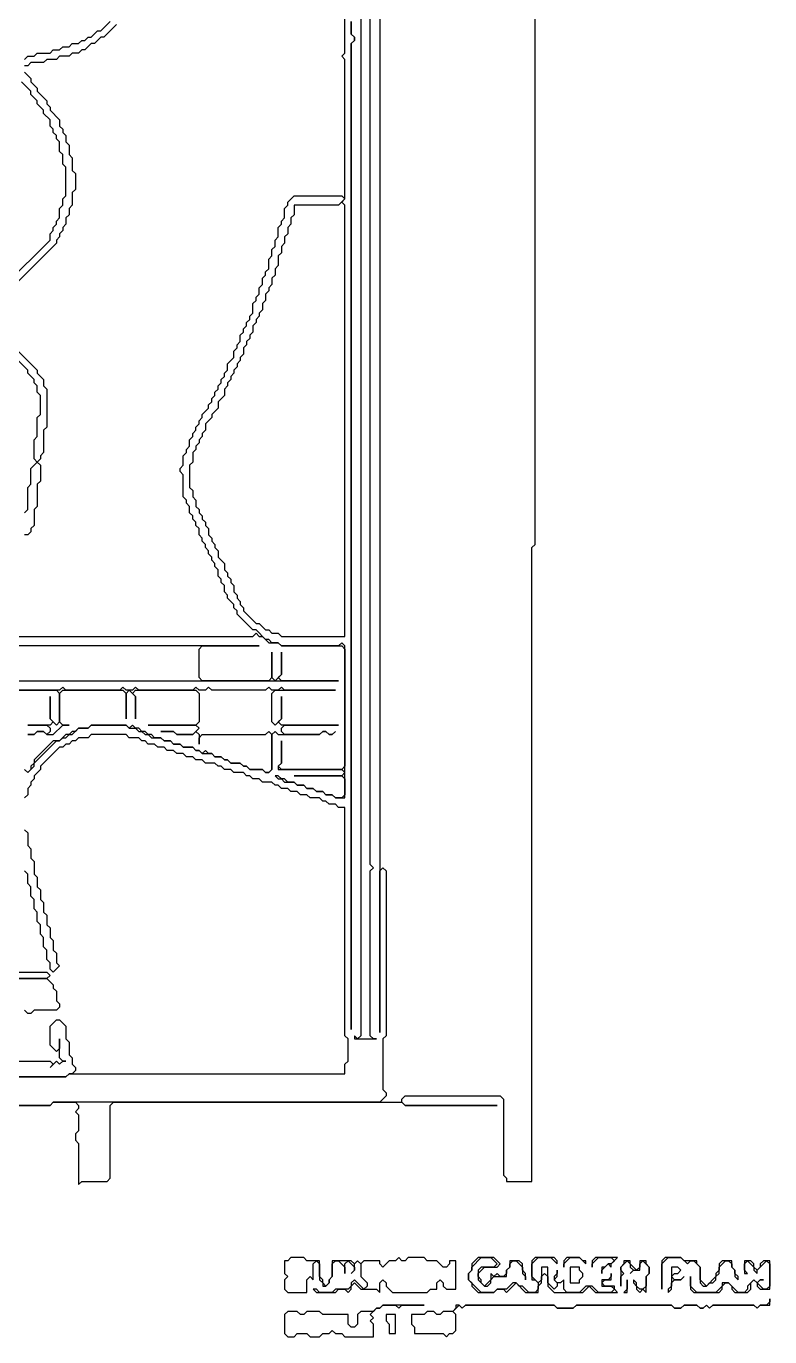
# Model space of a CAD drawing. Header units: metres. Extents: x 4 to 694, y 6 to 714.
# Drawn here: x 459.5 to 694, y 9 to 422.5 of the extents above; entities that cross this region are included whole.
import ezdxf

# ---------------------------------------------------------------- set-up
doc = ezdxf.new("R2010")
doc.units = ezdxf.units.M

msp = doc.modelspace()

# ---------------------------------------------------------------- linework, layer by layer
for points in [[(571, 675), (571, 105), (571, 156), (572, 157), (573, 156), (573, 104), (572, 103), (572, 87), (573, 86), (573, 85), (571, 83), (468, 83), (467, 82), (456, 82)], [(565, 676), (565, 104), (564, 103), (563, 104), (563, 103), (570, 103), (569, 103), (568, 104), (568, 156), (569, 157), (568, 158), (568, 676)], [(449, 230), (531, 230), (532, 231), (533, 230), (534, 230), (536, 228), (539, 228), (540, 227), (559, 227), (560, 226), (560, 189), (559, 188), (540, 188), (539, 189), (540, 190), (540, 197), (540, 190), (539, 189), (539, 188), (559, 188), (560, 187), (559, 186), (544, 186), (559, 186), (560, 185), (560, 180), (559, 179), (557, 179), (556, 180), (554, 180), (553, 181), (551, 181), (550, 182), (548, 182), (547, 183), (545, 183), (544, 184), (542, 184), (541, 185), (540, 185), (539, 186), (538, 186), (539, 185), (540, 185), (541, 184), (544, 184), (545, 183), (547, 183), (548, 182), (550, 182), (551, 181), (553, 181), (554, 180), (556, 180), (557, 179), (560, 179), (560, 227), (559, 228), (558, 227), (540, 227), (539, 228), (537, 228), (536, 229), (535, 229), (532, 232), (531, 232), (526, 237), (526, 238), (525, 239), (525, 240), (523, 242), (523, 243), (522, 244), (522, 246), (521, 247), (521, 248), (520, 249), (520, 251), (519, 252), (519, 253), (518, 254), (518, 255), (517, 256), (517, 257), (516, 258), (516, 259), (515, 260), (515, 261), (514, 262), (514, 264), (513, 265), (513, 266), (512, 267), (512, 268), (511, 269), (511, 271), (510, 272), (510, 273), (509, 274), (509, 281), (508, 282), (508, 283), (509, 284), (509, 287), (510, 288), (510, 289), (511, 290), (511, 292), (512, 293), (512, 294), (513, 295), (513, 296), (514, 297), (514, 298), (515, 299), (515, 300), (517, 302), (517, 303), (518, 304), (518, 305), (519, 306), (519, 307), (520, 308), (520, 309), (521, 310), (521, 311), (522, 312), (522, 313), (523, 314), (523, 316), (525, 318), (525, 320), (526, 321), (526, 322), (527, 323), (527, 325), (528, 326), (528, 327), (529, 328), (529, 329), (530, 330), (530, 331), (531, 332), (531, 335), (532, 336), (532, 337), (533, 338), (533, 340), (534, 341), (534, 343), (535, 344), (535, 345), (536, 346), (536, 349), (537, 350), (537, 352), (538, 353), (538, 355), (539, 356), (539, 359), (540, 360), (540, 361), (541, 362), (541, 365), (542, 366), (542, 367), (544, 369), (559, 369), (560, 368), (558, 366), (544, 366), (544, 363), (543, 362), (543, 360), (542, 359), (542, 357), (541, 356), (541, 354), (540, 353), (540, 351), (539, 350), (539, 347), (538, 346), (538, 344), (537, 343), (537, 341), (536, 340), (536, 339), (535, 338), (535, 336), (534, 335), (534, 333), (533, 332), (533, 331), (532, 330), (532, 329), (531, 328), (531, 326), (530, 325), (530, 324), (529, 323), (529, 322), (528, 321), (528, 319), (527, 318), (527, 317), (526, 316), (526, 315), (525, 314), (525, 313), (524, 312), (524, 311), (523, 310), (523, 309), (522, 308), (522, 306), (520, 304), (520, 302), (518, 300), (518, 299), (516, 297), (516, 295), (515, 294), (515, 293), (514, 292), (514, 291), (513, 290), (513, 289), (512, 288), (512, 285), (511, 284), (511, 277), (512, 276), (512, 274), (513, 273), (513, 271), (514, 270), (514, 269), (515, 268), (515, 267), (516, 266), (516, 265), (517, 264), (517, 262), (518, 261), (518, 260), (519, 259), (519, 258), (520, 257), (520, 255), (522, 253), (522, 251), (523, 250), (523, 249), (524, 248), (524, 247), (525, 246), (525, 244), (526, 243), (526, 242), (527, 241), (527, 240), (528, 239), (528, 238), (532, 234), (533, 234), (535, 232), (536, 232), (537, 231), (539, 231), (540, 230), (560, 230), (560, 366), (559, 367), (560, 368), (560, 412), (559, 413), (560, 414), (560, 472)], [(456, 82), (467, 82), (468, 83), (475, 83), (476, 82), (476, 81), (475, 80), (476, 79), (476, 74), (475, 73), (475, 71), (476, 70), (476, 57), (477, 58), (485, 58), (486, 59), (486, 82), (487, 83), (578, 83), (579, 82), (608, 82), (579, 82), (578, 83), (578, 84), (579, 85), (609, 85), (610, 84), (610, 60), (611, 59), (611, 58), (619, 58), (619, 258), (620, 259), (620, 460)], [(459, 412), (460, 413), (462, 413), (463, 414), (467, 414), (468, 415), (470, 415), (471, 416), (473, 416), (474, 417), (476, 417), (477, 418), (478, 418), (479, 419), (480, 419), (482, 421), (483, 421), (486, 424)], [(488, 423), (484, 419), (483, 419), (481, 417), (480, 417), (478, 415), (477, 415), (476, 414), (474, 414), (473, 413), (470, 413), (469, 412), (466, 412), (465, 411), (461, 411), (460, 410), (459, 410)], [(562, 424), (562, 420), (563, 419), (563, 418), (562, 417), (562, 106), (562, 417), (563, 418), (563, 419), (562, 420), (562, 424)], [(459, 408), (461, 406), (461, 405), (463, 403), (463, 402), (466, 399), (466, 398), (467, 397), (467, 396), (470, 393), (470, 391), (471, 390), (471, 389), (472, 388), (472, 386), (473, 385), (473, 382), (474, 381), (474, 377), (475, 376), (475, 371), (474, 370), (474, 366), (473, 365), (473, 363), (472, 362), (472, 360), (471, 359), (471, 358), (470, 357), (470, 356), (469, 355), (469, 354), (454, 339)], [(453, 341), (467, 355), (467, 357), (468, 358), (468, 359), (469, 360), (469, 361), (470, 362), (470, 365), (471, 366), (471, 368), (472, 369), (472, 378), (471, 379), (471, 382), (470, 383), (470, 386), (469, 387), (469, 388), (468, 389), (468, 390), (467, 391), (467, 393), (465, 395), (465, 396), (463, 398), (463, 399), (461, 401), (461, 402), (458, 405)], [(455, 322), (463, 314), (463, 313), (465, 311), (465, 309), (466, 308), (466, 296), (465, 295), (465, 288), (464, 287), (464, 286), (463, 285), (462, 286), (462, 292), (463, 293), (463, 299), (464, 300), (464, 306), (463, 307), (463, 309), (462, 310), (462, 311), (460, 313), (460, 314), (453, 321)], [(459, 269), (460, 270), (460, 277), (461, 278), (461, 283), (463, 285), (464, 284), (464, 279), (463, 278), (463, 271), (462, 270), (462, 265), (461, 264), (461, 263), (460, 262), (459, 262)], [(455, 216), (558, 216), (540, 216), (539, 217), (540, 218), (540, 225), (540, 218), (538, 216), (537, 217), (537, 225), (537, 217), (536, 216), (515, 216), (514, 217), (514, 226), (515, 227), (533, 227), (450, 227)], [(459, 188), (460, 187), (462, 189), (462, 190), (469, 197), (470, 197), (471, 198), (472, 198), (473, 199), (474, 199), (476, 201), (479, 201), (480, 202), (491, 202), (492, 201), (494, 201), (495, 200), (496, 200), (497, 199), (498, 199), (499, 198), (502, 198), (503, 197), (505, 197), (506, 196), (508, 196), (509, 195), (512, 195), (513, 194), (514, 194), (515, 193), (518, 193), (519, 192), (521, 192), (522, 191), (523, 191), (524, 190), (527, 190), (528, 189), (529, 189), (530, 188), (534, 188), (535, 187), (536, 187), (537, 188), (537, 199), (538, 200), (539, 199), (552, 199), (553, 200), (554, 200), (555, 199), (556, 199), (557, 200), (556, 199), (555, 199), (554, 200), (553, 200), (552, 199), (541, 199), (540, 200), (540, 201), (541, 202), (558, 202), (540, 202), (539, 203), (540, 204), (540, 211), (540, 204), (538, 202), (537, 203), (537, 212), (538, 213), (557, 213), (541, 213), (540, 214), (539, 213), (537, 213), (536, 214), (535, 213), (518, 213), (517, 214), (516, 213), (514, 213), (513, 214), (512, 213), (495, 213), (494, 214), (493, 213), (491, 213), (490, 214), (489, 213), (472, 213), (471, 214), (470, 213), (457, 213), (469, 213), (470, 212), (470, 203), (469, 202), (467, 204), (467, 211), (467, 204), (468, 203), (467, 202), (460, 202), (466, 202), (467, 201), (467, 200), (466, 199), (465, 200), (463, 200), (462, 199), (460, 199), (462, 199), (463, 200), (465, 200), (466, 199), (468, 199), (471, 202), (473, 202), (471, 202), (470, 203), (470, 212), (471, 213), (490, 213), (491, 212), (491, 204), (491, 212), (492, 213), (494, 211), (494, 204), (494, 211), (493, 212), (494, 213), (513, 213), (514, 212), (514, 203), (513, 202), (498, 202), (513, 202), (514, 201), (512, 199), (507, 199), (506, 200), (502, 200), (506, 200), (507, 199), (512, 199), (513, 200), (514, 199), (514, 196), (514, 198), (515, 199), (535, 199), (536, 200), (537, 199), (537, 188), (536, 187), (535, 187), (534, 188), (530, 188), (529, 189), (528, 189), (527, 190), (524, 190), (523, 191), (522, 191), (521, 192), (519, 192), (518, 193), (517, 193), (516, 194), (515, 193), (514, 194), (513, 194), (512, 195), (509, 195), (508, 196), (506, 196), (505, 197), (503, 197), (502, 198), (500, 198), (499, 199), (498, 199), (497, 200), (496, 200), (495, 201), (494, 201), (493, 202), (492, 201), (491, 202), (480, 202), (479, 201), (476, 201), (475, 200), (474, 200), (473, 199), (472, 199), (470, 197), (468, 197), (462, 191), (462, 190), (461, 189), (461, 188), (460, 187), (459, 188)], [(433, 91), (472, 91), (473, 92), (560, 92), (560, 95), (561, 96), (561, 103), (560, 104), (560, 176), (558, 176), (557, 177), (555, 177), (554, 178), (553, 178), (552, 179), (549, 179), (548, 180), (546, 180), (545, 181), (543, 181), (542, 182), (540, 182), (539, 183), (538, 183), (537, 184), (534, 184), (533, 185), (531, 185), (530, 186), (529, 186), (528, 187), (525, 187), (524, 188), (522, 188), (521, 189), (520, 189), (519, 190), (516, 190), (515, 191), (513, 191), (512, 192), (510, 192), (509, 193), (507, 193), (506, 194), (504, 194), (503, 195), (501, 195), (500, 196), (498, 196), (497, 197), (496, 197), (495, 198), (492, 198), (491, 199), (480, 199), (479, 198), (476, 198), (475, 197), (474, 197), (473, 196), (472, 196), (471, 195), (470, 195), (464, 189), (464, 188), (462, 186), (462, 185), (461, 184), (461, 183), (460, 182), (460, 180), (459, 179)], [(459, 169), (460, 168), (460, 164), (461, 163), (461, 160), (462, 159), (462, 155), (463, 154), (463, 151), (464, 150), (464, 147), (465, 146), (465, 143), (466, 142), (466, 139), (467, 138), (467, 135), (468, 134), (468, 131), (469, 130), (469, 127), (470, 126), (468, 124), (467, 125), (467, 127), (466, 128), (466, 131), (465, 132), (465, 135), (464, 136), (464, 139), (463, 140), (463, 143), (462, 144), (462, 147), (461, 148), (461, 151), (460, 152), (460, 155), (459, 156)], [(445, 124), (466, 124), (467, 123), (466, 122), (456, 122)], [(456, 122), (466, 122), (468, 120), (468, 119), (469, 118), (469, 115), (470, 114), (470, 113), (469, 112), (462, 112), (461, 111), (460, 111), (459, 112)], [(448, 96), (467, 96), (468, 95), (467, 94), (469, 96), (470, 95), (471, 96), (472, 96), (471, 96), (470, 97), (470, 103), (470, 100), (469, 99), (467, 101), (467, 107), (469, 109), (470, 109), (472, 107), (472, 103), (473, 102), (473, 98), (474, 97), (474, 95), (475, 94), (475, 93), (474, 92), (473, 92), (472, 91), (433, 91)]]:
    msp.add_lwpolyline(points)
for points in [[(543, 34), (542, 33), (541, 33), (541, 29), (542, 28), (541, 27), (541, 24), (542, 23), (548, 23), (548, 27), (549, 28), (550, 27), (550, 32), (551, 33), (552, 32), (552, 27), (553, 26), (553, 25), (554, 25), (555, 26), (555, 27), (556, 28), (556, 32), (557, 33), (558, 33), (560, 31), (560, 29), (560, 32), (561, 33), (563, 31), (563, 30), (562, 29), (563, 30), (563, 32), (564, 33), (565, 32), (565, 28), (567, 26), (567, 25), (566, 24), (563, 27), (562, 26), (562, 25), (561, 24), (557, 24), (556, 23), (552, 23), (551, 24), (550, 24), (551, 23), (557, 23), (558, 24), (560, 24), (561, 23), (562, 24), (562, 25), (563, 26), (565, 24), (570, 24), (571, 23), (571, 26), (572, 27), (573, 26), (573, 25), (575, 23), (586, 23), (587, 24), (589, 24), (589, 26), (590, 27), (591, 26), (591, 25), (592, 24), (595, 24), (595, 33), (593, 33), (593, 32), (592, 31), (591, 31), (589, 33), (586, 33), (585, 34), (580, 34), (579, 33), (578, 33), (577, 34), (576, 33), (574, 33), (572, 31), (571, 32), (571, 33), (566, 33), (565, 32), (564, 33), (563, 32), (562, 33), (556, 33), (556, 28), (555, 27), (555, 26), (554, 25), (553, 26), (553, 27), (552, 28), (552, 33), (548, 33), (547, 34)], [(602, 34), (600, 32), (600, 30), (599, 29), (599, 27), (600, 26), (600, 25), (602, 23), (607, 23), (608, 24), (610, 24), (611, 23), (614, 26), (617, 23), (621, 23), (621, 25), (622, 26), (622, 28), (623, 29), (624, 28), (624, 25), (626, 23), (635, 23), (637, 25), (639, 23), (646, 23), (645, 24), (645, 25), (642, 25), (641, 26), (642, 27), (644, 27), (644, 29), (644, 28), (643, 27), (641, 27), (641, 25), (644, 25), (645, 24), (644, 23), (640, 23), (638, 25), (636, 25), (634, 23), (630, 23), (629, 24), (629, 27), (628, 26), (627, 26), (626, 27), (627, 28), (627, 30), (627, 29), (626, 28), (626, 27), (627, 26), (627, 25), (626, 24), (624, 26), (624, 31), (622, 31), (622, 27), (621, 26), (619, 28), (619, 32), (621, 34), (625, 34), (627, 32), (627, 33), (626, 34), (620, 34), (619, 33), (619, 27), (620, 27), (621, 26), (621, 24), (620, 23), (618, 23), (616, 25), (615, 25), (614, 26), (613, 26), (611, 24), (608, 24), (607, 23), (603, 23), (599, 27), (599, 29), (600, 30), (600, 31), (603, 34), (606, 34), (608, 32), (607, 31), (603, 31), (602, 30), (602, 27), (604, 25), (605, 25), (606, 26), (606, 27), (607, 28), (611, 28), (611, 30), (612, 31), (612, 32), (613, 33), (614, 33), (616, 31), (616, 29), (617, 28), (617, 27), (617, 29), (616, 30), (616, 32), (615, 33), (612, 33), (612, 31), (611, 30), (611, 29), (610, 28), (609, 28), (608, 29), (607, 28), (606, 29), (606, 27), (604, 25), (603, 26), (603, 27), (602, 28), (602, 29), (604, 31), (608, 31), (609, 32), (607, 34)], [(630, 34), (629, 33), (629, 31), (629, 32), (631, 34), (634, 34), (636, 32), (636, 33), (635, 33), (634, 34)], [(639, 34), (638, 33), (638, 31), (638, 32), (640, 34), (644, 34), (645, 33), (644, 32), (643, 32), (642, 31), (641, 31), (641, 29), (641, 30), (643, 32), (644, 31), (644, 32), (646, 34)], [(661, 34), (660, 33), (660, 24), (660, 32), (662, 34), (666, 34), (668, 32), (669, 33), (670, 33), (672, 31), (672, 26), (673, 25), (674, 25), (675, 26), (676, 26), (677, 27), (677, 28), (678, 29), (678, 31), (680, 33), (681, 33), (682, 32), (682, 31), (683, 30), (683, 28), (684, 27), (684, 28), (683, 29), (683, 30), (682, 31), (682, 33), (679, 33), (678, 32), (678, 30), (677, 29), (677, 28), (674, 25), (672, 27), (672, 31), (671, 32), (671, 33), (667, 33), (666, 34)], [(631, 31), (631, 26), (634, 26), (634, 27), (635, 28), (635, 29), (634, 30), (634, 31)], [(648, 33), (648, 32), (647, 31), (647, 25), (647, 28), (648, 29), (647, 30), (647, 31), (649, 33), (650, 32), (650, 31), (651, 30), (650, 29), (651, 30), (653, 30), (653, 32), (654, 33), (656, 31), (656, 29), (655, 28), (655, 25), (654, 24), (653, 24), (652, 25), (652, 26), (651, 27), (651, 26), (652, 25), (652, 24), (653, 23), (654, 24), (655, 23), (655, 28), (656, 29), (656, 31), (655, 32), (655, 33), (653, 33), (653, 31), (652, 30), (650, 32), (650, 33)], [(663, 31), (663, 25), (662, 24), (662, 23), (663, 24), (663, 26), (664, 27), (666, 27), (667, 28), (666, 27), (664, 27), (663, 28), (664, 29), (665, 29), (666, 30), (665, 31)], [(686, 33), (686, 29), (687, 29), (686, 30), (686, 32), (687, 33), (689, 31), (689, 30), (690, 29), (690, 30), (693, 33), (694, 32), (694, 25), (693, 24), (692, 24), (690, 26), (691, 27), (692, 27), (691, 27), (690, 26), (689, 27), (687, 25), (687, 24), (686, 23), (684, 23), (681, 26), (679, 26), (679, 25), (677, 23), (671, 23), (669, 25), (669, 28), (669, 24), (670, 23), (678, 23), (679, 24), (679, 25), (680, 26), (681, 26), (682, 25), (682, 24), (683, 23), (687, 23), (688, 24), (688, 26), (689, 27), (690, 26), (690, 25), (691, 24), (694, 24), (694, 33), (692, 33), (691, 32), (691, 31), (690, 30), (689, 31), (689, 32), (688, 33)], [(649, 27), (649, 24), (648, 23), (649, 23)], [(694, 21), (694, 20), (693, 19), (691, 19), (690, 18), (689, 19), (676, 19), (675, 18), (674, 19), (673, 18), (672, 18), (671, 19), (667, 19), (666, 18), (664, 18), (663, 19), (633, 19), (632, 18), (627, 18), (626, 19), (598, 19), (597, 18), (596, 19), (595, 19), (595, 18), (594, 17), (591, 17), (590, 16), (589, 16), (588, 17), (586, 17), (585, 16), (581, 16), (581, 13), (582, 12), (582, 10), (591, 10), (592, 9), (593, 10), (594, 10), (595, 11), (595, 16), (594, 17), (596, 19), (597, 18), (598, 19), (626, 19), (627, 18), (632, 18), (633, 19), (663, 19), (664, 18), (666, 18), (667, 19), (671, 19), (672, 18), (673, 18), (674, 19), (675, 18), (676, 19), (689, 19), (690, 18), (691, 19), (694, 19)], [(572, 19), (571, 18), (570, 18), (569, 17), (565, 17), (564, 16), (564, 13), (563, 12), (562, 12), (561, 13), (561, 16), (553, 16), (552, 17), (548, 17), (547, 16), (546, 16), (545, 17), (542, 17), (541, 16), (541, 10), (542, 9), (544, 9), (545, 10), (548, 10), (549, 9), (552, 9), (553, 10), (555, 10), (556, 11), (557, 10), (559, 10), (560, 9), (569, 9), (569, 13), (568, 14), (569, 15), (568, 16), (570, 18), (571, 18), (572, 19), (576, 19), (577, 18), (578, 19), (585, 19)], [(573, 16), (573, 14), (574, 13), (574, 10), (576, 10), (576, 16)]]:
    msp.add_lwpolyline(points, close=True)

doc.saveas('drawing.dxf')
